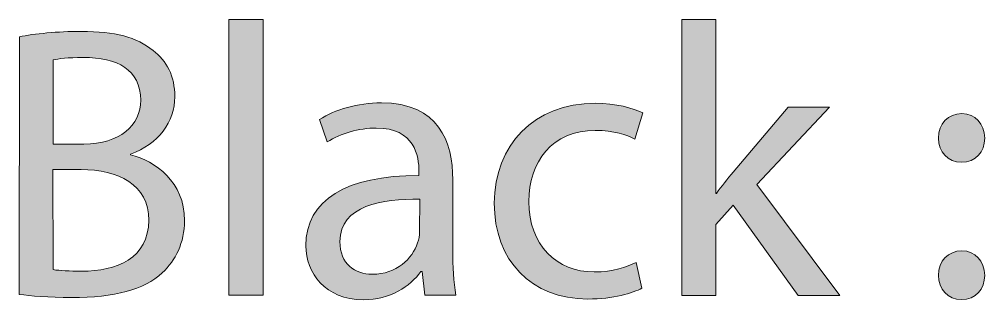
# Model space of a CAD drawing. Header units: inches. Extents: x 589 to 2016, y -1839 to -951.
# Drawn here: x 1209.07 to 1220.9, y -1605.16 to -1601.73 of the extents above; entities that cross this region are included whole.
import ezdxf

# ---------------------------------------------------------------- set-up
doc = ezdxf.new("R2010")
doc.units = ezdxf.units.IN
doc.header["$MEASUREMENT"] = 0
doc.layers.add('Layer 1', color=7, linetype='Continuous')

# ---------------------------------------------------------------- blocks, each defined once
blk = doc.blocks.new('block 73')
at = {"layer": 'Layer 1', "true_color": 0x010101}
h = blk.add_hatch(color=18, dxfattribs=at)
h.dxf.hatch_style = 2
h.paths.add_polyline_path([(1211.642, -1601.73), (1212.061, -1601.73), (1212.061, -1605.109), (1211.642, -1605.109)])
h = blk.add_hatch(color=18, dxfattribs=at)
h.dxf.hatch_style = 2
edge = h.paths.add_edge_path()
edge.add_spline(control_points=[(1217.604, -1603.861), (1217.604, -1603.861), (1217.613, -1603.861), (1217.613, -1603.861), (1217.67, -1603.78), (1217.752, -1603.68), (1217.817, -1603.6), (1217.817, -1603.6), (1218.493, -1602.804), (1218.493, -1602.804), (1218.493, -1602.804), (1218.998, -1602.804), (1218.998, -1602.804), (1218.998, -1602.804), (1218.109, -1603.753), (1218.109, -1603.753), (1218.109, -1603.753), (1219.123, -1605.11), (1219.123, -1605.11), (1219.123, -1605.11), (1218.613, -1605.11), (1218.613, -1605.11), (1218.613, -1605.11), (1217.819, -1604.005), (1217.819, -1604.005), (1217.819, -1604.005), (1217.606, -1604.243), (1217.606, -1604.243), (1217.606, -1604.243), (1217.606, -1605.11), (1217.606, -1605.11), (1217.606, -1605.11), (1217.19, -1605.11), (1217.19, -1605.11), (1217.19, -1605.11), (1217.19, -1601.73), (1217.19, -1601.73), (1217.19, -1601.73), (1217.606, -1601.73), (1217.606, -1601.73), (1217.606, -1601.73), (1217.604, -1603.861), (1217.604, -1603.861), (1217.604, -1603.861), (1217.604, -1603.861), (1217.604, -1603.861)], knot_values=[0, 0, 0, 0, 1, 1, 1, 2, 2, 2, 3, 3, 3, 4, 4, 4, 5, 5, 5, 6, 6, 6, 7, 7, 7, 8, 8, 8, 9, 9, 9, 10, 10, 10, 11, 11, 11, 12, 12, 12, 13, 13, 13, 14, 14, 14, 15, 15, 15, 15], degree=3, periodic=1)
h = blk.add_hatch(color=18, dxfattribs=at)
h.dxf.hatch_style = 2
edge = h.paths.add_edge_path()
edge.add_spline(control_points=[(1209.075, -1601.944), (1209.257, -1601.906), (1209.542, -1601.878), (1209.833, -1601.878), (1210.246, -1601.878), (1210.513, -1601.949), (1210.712, -1602.111), (1210.88, -1602.236), (1210.979, -1602.426), (1210.979, -1602.677), (1210.979, -1602.987), (1210.775, -1603.257), (1210.437, -1603.381), (1210.437, -1603.381), (1210.437, -1603.39), (1210.437, -1603.39), (1210.741, -1603.466), (1211.098, -1603.718), (1211.098, -1604.194), (1211.098, -1604.469), (1210.987, -1604.679), (1210.826, -1604.836), (1210.602, -1605.039), (1210.241, -1605.137), (1209.716, -1605.137), (1209.43, -1605.137), (1209.212, -1605.116), (1209.074, -1605.098), (1209.074, -1605.098), (1209.075, -1601.944), (1209.075, -1601.944), (1209.075, -1601.944), (1209.075, -1601.944), (1209.075, -1601.944)], knot_values=[0, 0, 0, 0, 1, 1, 1, 2, 2, 2, 3, 3, 3, 4, 4, 4, 5, 5, 5, 6, 6, 6, 7, 7, 7, 8, 8, 8, 9, 9, 9, 10, 10, 10, 11, 11, 11, 11], degree=3, periodic=1)
edge = h.paths.add_edge_path()
edge.add_spline(control_points=[(1209.489, -1603.257), (1209.489, -1603.257), (1209.865, -1603.257), (1209.865, -1603.257), (1210.303, -1603.257), (1210.561, -1603.029), (1210.561, -1602.72), (1210.561, -1602.346), (1210.275, -1602.197), (1209.856, -1602.197), (1209.666, -1602.197), (1209.556, -1602.213), (1209.489, -1602.226), (1209.489, -1602.226), (1209.489, -1603.257), (1209.489, -1603.257)], knot_values=[0, 0, 0, 0, 1, 1, 1, 2, 2, 2, 3, 3, 3, 4, 4, 4, 5, 5, 5, 5], degree=3, periodic=1)
edge = h.paths.add_edge_path()
edge.add_spline(control_points=[(1209.489, -1604.795), (1209.57, -1604.808), (1209.689, -1604.814), (1209.837, -1604.814), (1210.265, -1604.814), (1210.66, -1604.657), (1210.66, -1604.189), (1210.66, -1603.753), (1210.284, -1603.57), (1209.831, -1603.57), (1209.831, -1603.57), (1209.487, -1603.57), (1209.487, -1603.57), (1209.487, -1603.57), (1209.489, -1604.795), (1209.489, -1604.795), (1209.489, -1604.795), (1209.489, -1604.795), (1209.489, -1604.795)], knot_values=[0, 0, 0, 0, 1, 1, 1, 2, 2, 2, 3, 3, 3, 4, 4, 4, 5, 5, 5, 6, 6, 6, 6], degree=3, periodic=1)
h = blk.add_hatch(color=18, dxfattribs=at)
h.dxf.hatch_style = 2
edge = h.paths.add_edge_path()
edge.add_spline(control_points=[(1214.04, -1605.109), (1214.04, -1605.109), (1214.007, -1604.818), (1214.007, -1604.818), (1214.007, -1604.818), (1213.993, -1604.818), (1213.993, -1604.818), (1213.864, -1605.001), (1213.616, -1605.163), (1213.288, -1605.163), (1212.822, -1605.163), (1212.584, -1604.833), (1212.584, -1604.502), (1212.584, -1603.944), (1213.079, -1603.64), (1213.969, -1603.643), (1213.969, -1603.643), (1213.969, -1603.595), (1213.969, -1603.595), (1213.969, -1603.405), (1213.917, -1603.061), (1213.447, -1603.061), (1213.233, -1603.061), (1213.009, -1603.128), (1212.847, -1603.232), (1212.847, -1603.232), (1212.752, -1602.957), (1212.752, -1602.957), (1212.942, -1602.832), (1213.218, -1602.753), (1213.509, -1602.753), (1214.213, -1602.753), (1214.384, -1603.232), (1214.384, -1603.695), (1214.384, -1603.695), (1214.384, -1604.555), (1214.384, -1604.555), (1214.384, -1604.755), (1214.392, -1604.95), (1214.421, -1605.107), (1214.421, -1605.107), (1214.04, -1605.109), (1214.04, -1605.109), (1214.04, -1605.109), (1214.04, -1605.109), (1214.04, -1605.109)], knot_values=[0, 0, 0, 0, 1, 1, 1, 2, 2, 2, 3, 3, 3, 4, 4, 4, 5, 5, 5, 6, 6, 6, 7, 7, 7, 8, 8, 8, 9, 9, 9, 10, 10, 10, 11, 11, 11, 12, 12, 12, 13, 13, 13, 14, 14, 14, 15, 15, 15, 15], degree=3, periodic=1)
edge = h.paths.add_edge_path()
edge.add_spline(control_points=[(1213.979, -1603.933), (1213.522, -1603.925), (1213.002, -1604.005), (1213.002, -1604.452), (1213.002, -1604.724), (1213.184, -1604.852), (1213.396, -1604.852), (1213.698, -1604.852), (1213.887, -1604.662), (1213.953, -1604.466), (1213.967, -1604.424), (1213.976, -1604.375), (1213.976, -1604.333), (1213.976, -1604.333), (1213.979, -1603.933), (1213.979, -1603.933), (1213.979, -1603.933), (1213.979, -1603.933), (1213.979, -1603.933)], knot_values=[0, 0, 0, 0, 1, 1, 1, 2, 2, 2, 3, 3, 3, 4, 4, 4, 5, 5, 5, 6, 6, 6, 6], degree=3, periodic=1)
h = blk.add_hatch(color=18, dxfattribs=at)
h.dxf.hatch_style = 2
edge = h.paths.add_edge_path()
edge.add_spline(control_points=[(1216.7, -1605.022), (1216.591, -1605.08), (1216.348, -1605.155), (1216.039, -1605.155), (1215.343, -1605.155), (1214.892, -1604.684), (1214.892, -1603.98), (1214.892, -1603.271), (1215.377, -1602.757), (1216.129, -1602.757), (1216.377, -1602.757), (1216.596, -1602.818), (1216.71, -1602.876), (1216.71, -1602.876), (1216.614, -1603.199), (1216.614, -1603.199), (1216.515, -1603.143), (1216.357, -1603.09), (1216.129, -1603.09), (1215.6, -1603.09), (1215.314, -1603.479), (1215.314, -1603.961), (1215.314, -1604.494), (1215.657, -1604.823), (1216.114, -1604.823), (1216.352, -1604.823), (1216.509, -1604.759), (1216.628, -1604.708), (1216.628, -1604.708), (1216.7, -1605.022), (1216.7, -1605.022)], knot_values=[0, 0, 0, 0, 1, 1, 1, 2, 2, 2, 3, 3, 3, 4, 4, 4, 5, 5, 5, 6, 6, 6, 7, 7, 7, 8, 8, 8, 9, 9, 9, 10, 10, 10, 10], degree=3, periodic=1)
h = blk.add_hatch(color=18, dxfattribs=at)
h.dxf.hatch_style = 2
edge = h.paths.add_edge_path()
edge.add_spline(control_points=[(1220.332, -1603.185), (1220.332, -1603.009), (1220.45, -1602.885), (1220.618, -1602.885), (1220.786, -1602.885), (1220.893, -1603.009), (1220.898, -1603.185), (1220.898, -1603.352), (1220.788, -1603.48), (1220.612, -1603.48), (1220.446, -1603.48), (1220.332, -1603.352), (1220.332, -1603.185)], knot_values=[0, 0, 0, 0, 1, 1, 1, 2, 2, 2, 3, 3, 3, 4, 4, 4, 4], degree=3, periodic=1)
edge = h.paths.add_edge_path()
edge.add_spline(control_points=[(1220.332, -1604.865), (1220.332, -1604.69), (1220.45, -1604.565), (1220.618, -1604.565), (1220.786, -1604.565), (1220.893, -1604.69), (1220.898, -1604.865), (1220.898, -1605.033), (1220.788, -1605.161), (1220.612, -1605.161), (1220.446, -1605.161), (1220.332, -1605.033), (1220.332, -1604.865)], knot_values=[0, 0, 0, 0, 1, 1, 1, 2, 2, 2, 3, 3, 3, 4, 4, 4, 4], degree=3, periodic=1)
at = {"layer": 'Layer 1', "lineweight": 0}
blk.add_lwpolyline([(1211.642, -1601.73), (1212.061, -1601.73), (1212.061, -1605.109), (1211.642, -1605.109), (1211.642, -1601.73)], dxfattribs=at)
for points, knots in [([(1217.604, -1603.861), (1217.604, -1603.861), (1217.613, -1603.861), (1217.613, -1603.861), (1217.67, -1603.78), (1217.752, -1603.68), (1217.817, -1603.6), (1217.817, -1603.6), (1218.493, -1602.804), (1218.493, -1602.804), (1218.493, -1602.804), (1218.998, -1602.804), (1218.998, -1602.804), (1218.998, -1602.804), (1218.109, -1603.753), (1218.109, -1603.753), (1218.109, -1603.753), (1219.123, -1605.11), (1219.123, -1605.11), (1219.123, -1605.11), (1218.613, -1605.11), (1218.613, -1605.11), (1218.613, -1605.11), (1217.819, -1604.005), (1217.819, -1604.005), (1217.819, -1604.005), (1217.606, -1604.243), (1217.606, -1604.243), (1217.606, -1604.243), (1217.606, -1605.11), (1217.606, -1605.11), (1217.606, -1605.11), (1217.19, -1605.11), (1217.19, -1605.11), (1217.19, -1605.11), (1217.19, -1601.73), (1217.19, -1601.73), (1217.19, -1601.73), (1217.606, -1601.73), (1217.606, -1601.73), (1217.606, -1601.73), (1217.604, -1603.861), (1217.604, -1603.861), (1217.604, -1603.861), (1217.604, -1603.861), (1217.604, -1603.861)], [0, 0, 0, 0, 1, 1, 1, 2, 2, 2, 3, 3, 3, 4, 4, 4, 5, 5, 5, 6, 6, 6, 7, 7, 7, 8, 8, 8, 9, 9, 9, 10, 10, 10, 11, 11, 11, 12, 12, 12, 13, 13, 13, 14, 14, 14, 15, 15, 15, 15]), ([(1209.075, -1601.944), (1209.257, -1601.906), (1209.542, -1601.878), (1209.833, -1601.878), (1210.246, -1601.878), (1210.513, -1601.949), (1210.712, -1602.111), (1210.88, -1602.236), (1210.979, -1602.426), (1210.979, -1602.677), (1210.979, -1602.987), (1210.775, -1603.257), (1210.437, -1603.381), (1210.437, -1603.381), (1210.437, -1603.39), (1210.437, -1603.39), (1210.741, -1603.466), (1211.098, -1603.718), (1211.098, -1604.194), (1211.098, -1604.469), (1210.987, -1604.679), (1210.826, -1604.836), (1210.602, -1605.039), (1210.241, -1605.137), (1209.716, -1605.137), (1209.43, -1605.137), (1209.212, -1605.116), (1209.074, -1605.098), (1209.074, -1605.098), (1209.075, -1601.944), (1209.075, -1601.944), (1209.075, -1601.944), (1209.075, -1601.944), (1209.075, -1601.944)], [0, 0, 0, 0, 1, 1, 1, 2, 2, 2, 3, 3, 3, 4, 4, 4, 5, 5, 5, 6, 6, 6, 7, 7, 7, 8, 8, 8, 9, 9, 9, 10, 10, 10, 11, 11, 11, 11]), ([(1209.489, -1603.257), (1209.489, -1603.257), (1209.865, -1603.257), (1209.865, -1603.257), (1210.303, -1603.257), (1210.561, -1603.029), (1210.561, -1602.72), (1210.561, -1602.346), (1210.275, -1602.197), (1209.856, -1602.197), (1209.666, -1602.197), (1209.556, -1602.213), (1209.489, -1602.226), (1209.489, -1602.226), (1209.489, -1603.257), (1209.489, -1603.257)], [0, 0, 0, 0, 1, 1, 1, 2, 2, 2, 3, 3, 3, 4, 4, 4, 5, 5, 5, 5]), ([(1214.04, -1605.109), (1214.04, -1605.109), (1214.007, -1604.818), (1214.007, -1604.818), (1214.007, -1604.818), (1213.993, -1604.818), (1213.993, -1604.818), (1213.864, -1605.001), (1213.616, -1605.163), (1213.288, -1605.163), (1212.822, -1605.163), (1212.584, -1604.833), (1212.584, -1604.502), (1212.584, -1603.944), (1213.079, -1603.64), (1213.969, -1603.643), (1213.969, -1603.643), (1213.969, -1603.595), (1213.969, -1603.595), (1213.969, -1603.405), (1213.917, -1603.061), (1213.447, -1603.061), (1213.233, -1603.061), (1213.009, -1603.128), (1212.847, -1603.232), (1212.847, -1603.232), (1212.752, -1602.957), (1212.752, -1602.957), (1212.942, -1602.832), (1213.218, -1602.753), (1213.509, -1602.753), (1214.213, -1602.753), (1214.384, -1603.232), (1214.384, -1603.695), (1214.384, -1603.695), (1214.384, -1604.555), (1214.384, -1604.555), (1214.384, -1604.755), (1214.392, -1604.95), (1214.421, -1605.107), (1214.421, -1605.107), (1214.04, -1605.109), (1214.04, -1605.109), (1214.04, -1605.109), (1214.04, -1605.109), (1214.04, -1605.109)], [0, 0, 0, 0, 1, 1, 1, 2, 2, 2, 3, 3, 3, 4, 4, 4, 5, 5, 5, 6, 6, 6, 7, 7, 7, 8, 8, 8, 9, 9, 9, 10, 10, 10, 11, 11, 11, 12, 12, 12, 13, 13, 13, 14, 14, 14, 15, 15, 15, 15]), ([(1216.7, -1605.022), (1216.591, -1605.08), (1216.348, -1605.155), (1216.039, -1605.155), (1215.343, -1605.155), (1214.892, -1604.684), (1214.892, -1603.98), (1214.892, -1603.271), (1215.377, -1602.757), (1216.129, -1602.757), (1216.377, -1602.757), (1216.596, -1602.818), (1216.71, -1602.876), (1216.71, -1602.876), (1216.614, -1603.199), (1216.614, -1603.199), (1216.515, -1603.143), (1216.357, -1603.09), (1216.129, -1603.09), (1215.6, -1603.09), (1215.314, -1603.479), (1215.314, -1603.961), (1215.314, -1604.494), (1215.657, -1604.823), (1216.114, -1604.823), (1216.352, -1604.823), (1216.509, -1604.759), (1216.628, -1604.708), (1216.628, -1604.708), (1216.7, -1605.022), (1216.7, -1605.022)], [0, 0, 0, 0, 1, 1, 1, 2, 2, 2, 3, 3, 3, 4, 4, 4, 5, 5, 5, 6, 6, 6, 7, 7, 7, 8, 8, 8, 9, 9, 9, 10, 10, 10, 10]), ([(1220.332, -1603.185), (1220.332, -1603.009), (1220.45, -1602.885), (1220.618, -1602.885), (1220.786, -1602.885), (1220.893, -1603.009), (1220.898, -1603.185), (1220.898, -1603.352), (1220.788, -1603.48), (1220.612, -1603.48), (1220.446, -1603.48), (1220.332, -1603.352), (1220.332, -1603.185)], [0, 0, 0, 0, 1, 1, 1, 2, 2, 2, 3, 3, 3, 4, 4, 4, 4]), ([(1209.489, -1604.795), (1209.57, -1604.808), (1209.689, -1604.814), (1209.837, -1604.814), (1210.265, -1604.814), (1210.66, -1604.657), (1210.66, -1604.189), (1210.66, -1603.753), (1210.284, -1603.57), (1209.831, -1603.57), (1209.831, -1603.57), (1209.487, -1603.57), (1209.487, -1603.57), (1209.487, -1603.57), (1209.489, -1604.795), (1209.489, -1604.795), (1209.489, -1604.795), (1209.489, -1604.795), (1209.489, -1604.795)], [0, 0, 0, 0, 1, 1, 1, 2, 2, 2, 3, 3, 3, 4, 4, 4, 5, 5, 5, 6, 6, 6, 6]), ([(1213.979, -1603.933), (1213.522, -1603.925), (1213.002, -1604.005), (1213.002, -1604.452), (1213.002, -1604.724), (1213.184, -1604.852), (1213.396, -1604.852), (1213.698, -1604.852), (1213.887, -1604.662), (1213.953, -1604.466), (1213.967, -1604.424), (1213.976, -1604.375), (1213.976, -1604.333), (1213.976, -1604.333), (1213.979, -1603.933), (1213.979, -1603.933), (1213.979, -1603.933), (1213.979, -1603.933), (1213.979, -1603.933)], [0, 0, 0, 0, 1, 1, 1, 2, 2, 2, 3, 3, 3, 4, 4, 4, 5, 5, 5, 6, 6, 6, 6]), ([(1220.332, -1604.865), (1220.332, -1604.69), (1220.45, -1604.565), (1220.618, -1604.565), (1220.786, -1604.565), (1220.893, -1604.69), (1220.898, -1604.865), (1220.898, -1605.033), (1220.788, -1605.161), (1220.612, -1605.161), (1220.446, -1605.161), (1220.332, -1605.033), (1220.332, -1604.865)], [0, 0, 0, 0, 1, 1, 1, 2, 2, 2, 3, 3, 3, 4, 4, 4, 4])]:
    blk.add_open_spline(points, degree=3, knots=knots, dxfattribs=at)
blk = doc.blocks.new('block 71')
at = {"layer": 'Layer 1'}
blk.add_blockref('block 73', (0, 0), dxfattribs=at)

msp = doc.modelspace()

# ---------------------------------------------------------------- block references
at = {"layer": 'Layer 1'}
msp.add_blockref('block 71', (0, 0), dxfattribs=at)

doc.saveas('drawing.dxf')
